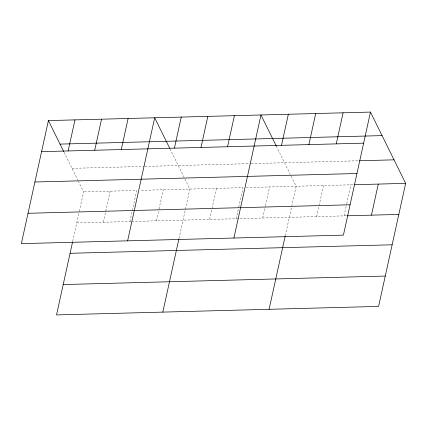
<?xml version="1.0" encoding="UTF-8"?>
<svg xmlns="http://www.w3.org/2000/svg" width="427" height="427" viewBox="0 0 427 427"><rect width="100%" height="100%" fill="white"/><g stroke="black" fill="none" stroke-linecap="round" stroke-linejoin="round"><path stroke-width="0.32" stroke-dasharray="2.13 1.6" d="M72.723 241.266L79.176 211.925M79.321 211.28L83.591 191.862L78.365 181.278M103.329 222.227L110.161 191.163M129.899 221.528L136.731 190.458L83.591 191.862M156.469 220.828L158.887 209.822M159.031 209.177L163.301 189.759M179.004 238.463L189.871 189.06L184.352 177.883M209.609 219.425L216.441 188.355M236.179 218.725L238.597 207.719M238.741 207.074L243.011 187.656L140.051 190.373M262.749 218.021L265.311 206.374M265.45 205.723L269.581 186.957M285.284 235.661L296.151 186.252L290.632 175.081M316.695 216.601L323.522 185.531M344.071 215.875L346.628 204.229M346.772 203.578L350.898 184.811M71.976 168.339L144.379 166.429M145.047 166.413L250.66 163.626M251.327 163.61L358.84 160.771M246.331 187.57L353.508 184.742M76.759 222.926L131.228 221.49M131.89 221.474L346.676 215.811M276.28 145.997L290.344 174.494M169.999 148.804L184.064 177.296M64.002 152.183L77.783 180.098"/><path stroke-width="0.64" d="M48.406 120.585L21.35 243.636L343.409 235.138L370.465 112.087L48.406 120.585L63.719 151.606M68.144 150.95L74.976 119.88M72.585 241.901L56.535 314.912L378.594 306.415L405.65 183.364L370.465 112.087M94.714 150.251L101.546 119.181M121.284 149.546L128.116 118.482M127.63 240.833L154.686 117.783L169.711 148.228M174.424 148.148L181.256 117.078M162.815 312.11L178.865 239.099M200.994 147.448L207.826 116.379M227.564 146.744L234.396 115.68M233.911 238.026L260.966 114.975L276.28 145.997M281.51 145.324L288.342 114.255M269.095 309.303L285.145 236.291M308.886 144.598L315.713 113.534M336.262 143.878L343.089 112.808M371.442 215.155L378.274 184.085M60.015 144.107L382.074 135.61M41.574 151.649L363.633 143.157M359.497 160.755L394.041 159.842M34.902 182.003L356.961 173.511M354.159 184.726L405.65 183.364M28.022 213.281L350.087 204.784M347.327 215.79L398.818 214.434M70.081 253.286L392.146 244.788M63.207 284.558L385.271 276.061"/></g></svg>
